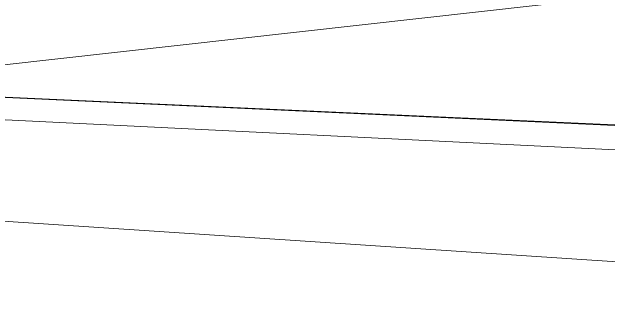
# Model space of a CAD drawing. Header units: inches. Extents: x -2804 to 58974, y -36095 to 66.
# Drawn here: x 58959.8801 to 58960.0616, y 65.8504 to 65.9394 of the extents above; entities that cross this region are included whole.
import ezdxf

# ---------------------------------------------------------------- set-up
doc = ezdxf.new("R2010")
doc.units = ezdxf.units.IN
doc.header["$MEASUREMENT"] = 0
doc.linetypes.add('Center 1_4_', pattern=[0.53125, 0.25, -0.09375, 0.09375, -0.09375])
doc.linetypes.add('Hidden 1_8_', pattern=[0.1875, 0.125, -0.0625])
for name, color, linetype, lineweight in [('A-DETL-HDLN', 90, 'Hidden 1_8_', 9), ('EOP-EX', 125, 'Continuous', 9), ('PROP', 3, 'Center 1_4_', 9)]:
    doc.layers.add(name, color=color, linetype=linetype, lineweight=lineweight)

msp = doc.modelspace()

# ---------------------------------------------------------------- linework, layer by layer
at = {"layer": 'A-DETL-HDLN', "linetype": 'Continuous'}
for p, q in [((58960.26325, 65.89569), (58959.68491, 65.92226)), ((58960.26255, 65.88752), (58959.64111, 65.91832))]:
    msp.add_line(p, q, dxfattribs=at)
at = {"layer": 'EOP-EX'}
msp.add_line((58960.25939, 65.85043), (58959.68139, 65.88857), dxfattribs=at)
at = {"layer": 'PROP', "linetype": 'Continuous'}
for p, q in [((58960.26934, 65.96721), (58959.8164, 65.91642)), ((58960.26326, 65.89582), (58959.81573, 65.91635))]:
    msp.add_line(p, q, dxfattribs=at)

doc.saveas('drawing.dxf')
